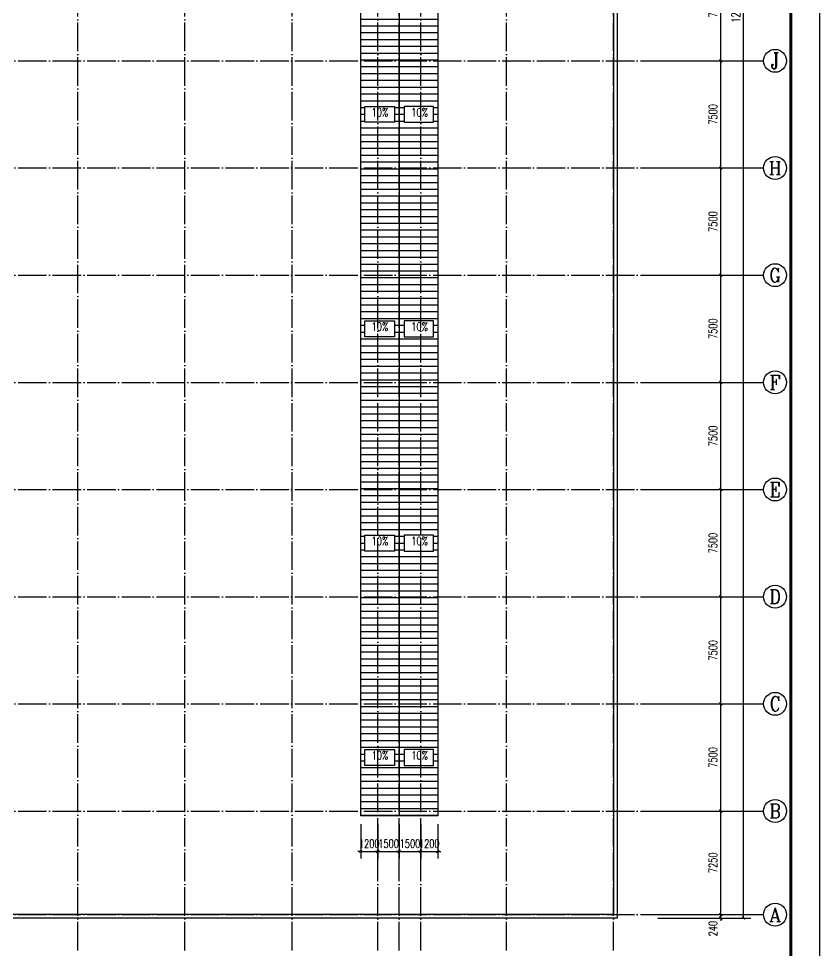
# Model space of a CAD drawing. Extents: x 14095202 to 14511487, y -1430609 to -90420.
# Drawn here: x 14450447 to 14506487, y -983320 to -918118 of the extents above; entities that cross this region are included whole.
import ezdxf
from ezdxf.enums import TextEntityAlignment as Align

# ---------------------------------------------------------------- set-up
doc = ezdxf.new("R2010")
doc.units = 0
doc.header["$LTSCALE"] = 1000
doc.header["$MEASUREMENT"] = 0
doc.linetypes.add('DOTE', pattern=[2.42, 2, -0.2, 0.02, -0.2])
for name, color, linetype in [('AXIS', 3, 'Continuous'), ('AXIS_TEXT', 7, 'Continuous'), ('DOTE', 1, 'DOTE'), ('PUB_DIM', 3, 'Continuous'), ('PUB_TEXT', 7, 'Continuous'), ('TK', 4, 'Continuous'), ('填充', 251, 'Continuous')]:
    doc.layers.add(name, color=color, linetype=linetype)
doc.styles.add('_TCH_AXIS', font='COMPLEX', dxfattribs={"bigfont": 'GBCBIG'})
doc.styles.add('_TCH_DIM', font='SIMPLEX', dxfattribs={"bigfont": 'GBCBIG'})
doc.styles.add('_TCH_DIM_T3', font='SIMPLEX', dxfattribs={"width": 0.705882, "bigfont": 'GBCBIG'})
doc.styles.add('COMPLEX', font='COMPLEX')
doc.dimstyles.new('_TCH_ARCH&&200', dxfattribs={"dimtxt": 595, "dimasz": 200, "dimexe": 500, "dimexo": 600, "dimgap": 252.5, "dimtad": 1, "dimdec": 0, "dimzin": 0, "dimdsep": 46, "dimtxsty": '_TCH_DIM_T3', "dimblk": 'ARCHTICK', "dimcen": 0.09, "dimclrt": 7, "dimazin": 2, "dimtfac": 1, "dimtdec": 0, "dimtix": 1, "dimtmove": 2, "dimatfit": 3, "dimfxl": 0, "dimtolj": 1, "dimtzin": 0, "dimarcsym": 0})

# ---------------------------------------------------------------- blocks, each defined once
blk = doc.blocks.new('GeYuanFrame_66427483', base_point=(20.09, 4.53))
at = {"layer": 'TK'}
blk.add_lwpolyline([(20.09, 4.53), (20.09, 598.53), (1071.09, 598.53), (1071.09, 4.53)], close=True, dxfattribs=at)
at = {"layer": 'TK', "const_width": 1}
blk.add_lwpolyline([(45.09, 588.53), (1061.09, 588.53), (1061.09, 14.53), (45.09, 14.53)], close=True, dxfattribs=at)
blk = doc.blocks.new('_AXISO')
blk.add_circle((0, 0), 0.5)
at = {"layer": 'AXIS_TEXT', "style": 'COMPLEX', "width": 1.041667}
blk.add_attdef('A', text='', height=0.56, dxfattribs=at).set_placement((-0.25, -0.28), (0.25, -0.28), align=Align.FIT)
blk = doc.blocks.new('_ArchTick')
at = {"color": 0, "linetype": 'ByBlock', "const_width": 0.4}
blk.add_lwpolyline([(-0.5, -0.5), (0.5, 0.5)], dxfattribs=at)
blk = doc.blocks.new('*D759')
at = {"layer": 'AXIS', "color": 0, "lineweight": -2}
for p, q in [((14495187, -853580), (14501687, -853580)), ((14501187, -981060), (14501187, -853580)), ((14495187, -981060), (14501687, -981060))]:
    blk.add_line(p, q, dxfattribs=at)
at = {"layer": 'Defpoints', "color": 0}
for p in [(14494587, -853580), (14501187, -853580), (14494587, -981060)]:
    blk.add_point(p, dxfattribs=at)
at = {"layer": 'AXIS', "color": 0, "lineweight": -2, "xscale": 200, "yscale": 200, "zscale": 200}
for p, rotation in [((14501187, -853580), 90), ((14501187, -981060), 270)]:
    blk.add_blockref('_ArchTick', p, dxfattribs=dict(at, rotation=rotation))
at = {"layer": 'AXIS', "color": 7, "insert": (14500637, -917320), "char_height": 595, "attachment_point": 5, "rotation": 90, "style": '_TCH_DIM_T3'}
blk.add_mtext('\\A1;127480', dxfattribs=at)
blk = doc.blocks.new('*D760')
at = {"layer": 'AXIS', "color": 0, "lineweight": -2}
for p, q in [((14499587, -980820), (14499587, -980620)), ((14495187, -980820), (14500087, -980820)), ((14495187, -981060), (14500087, -981060)), ((14499587, -981060), (14499587, -980820)), ((14499587, -981060), (14499587, -981260))]:
    blk.add_line(p, q, dxfattribs=at)
at = {"layer": 'Defpoints', "color": 0}
for p in [(14494587, -980820), (14494587, -981060), (14499587, -980820)]:
    blk.add_point(p, dxfattribs=at)
at = {"layer": 'AXIS', "color": 0, "lineweight": -2, "xscale": 200, "yscale": 200, "zscale": 200}
for p, rotation in [((14499587, -980820), 270), ((14499587, -981060), 90)]:
    blk.add_blockref('_ArchTick', p, dxfattribs=dict(at, rotation=rotation))
at = {"layer": 'AXIS', "color": 7, "insert": (14499037, -981800), "char_height": 595, "attachment_point": 5, "rotation": 90, "style": '_TCH_DIM_T3'}
blk.add_mtext('\\A1;240', dxfattribs=at)
blk = doc.blocks.new('*D761')
at = {"layer": 'AXIS', "color": 0, "lineweight": -2}
for p, q in [((14495187, -973570), (14500087, -973570)), ((14499587, -980820), (14499587, -973570)), ((14495187, -980820), (14500087, -980820))]:
    blk.add_line(p, q, dxfattribs=at)
at = {"layer": 'Defpoints', "color": 0}
for p in [(14494587, -973570), (14499587, -973570), (14494587, -980820)]:
    blk.add_point(p, dxfattribs=at)
at = {"layer": 'AXIS', "color": 0, "lineweight": -2, "xscale": 200, "yscale": 200, "zscale": 200}
for p, rotation in [((14499587, -973570), 90), ((14499587, -980820), 270)]:
    blk.add_blockref('_ArchTick', p, dxfattribs=dict(at, rotation=rotation))
at = {"layer": 'AXIS', "color": 7, "insert": (14499037, -977195), "char_height": 595, "attachment_point": 5, "rotation": 90, "style": '_TCH_DIM_T3'}
blk.add_mtext('\\A1;7250', dxfattribs=at)
blk = doc.blocks.new('*D762')
at = {"layer": 'AXIS', "color": 0, "lineweight": -2}
for p, q in [((14495187, -966070), (14500087, -966070)), ((14499587, -973570), (14499587, -966070)), ((14495187, -973570), (14500087, -973570))]:
    blk.add_line(p, q, dxfattribs=at)
at = {"layer": 'Defpoints', "color": 0}
for p in [(14494587, -966070), (14499587, -966070), (14494587, -973570)]:
    blk.add_point(p, dxfattribs=at)
at = {"layer": 'AXIS', "color": 0, "lineweight": -2, "xscale": 200, "yscale": 200, "zscale": 200}
for p, rotation in [((14499587, -966070), 90), ((14499587, -973570), 270)]:
    blk.add_blockref('_ArchTick', p, dxfattribs=dict(at, rotation=rotation))
at = {"layer": 'AXIS', "color": 7, "insert": (14499037, -969820), "char_height": 595, "attachment_point": 5, "rotation": 90, "style": '_TCH_DIM_T3'}
blk.add_mtext('\\A1;7500', dxfattribs=at)
blk = doc.blocks.new('*D763')
at = {"layer": 'AXIS', "color": 0, "lineweight": -2}
for p, q in [((14495187, -958570), (14500087, -958570)), ((14499587, -966070), (14499587, -958570)), ((14495187, -966070), (14500087, -966070))]:
    blk.add_line(p, q, dxfattribs=at)
at = {"layer": 'Defpoints', "color": 0}
for p in [(14494587, -958570), (14499587, -958570), (14494587, -966070)]:
    blk.add_point(p, dxfattribs=at)
at = {"layer": 'AXIS', "color": 0, "lineweight": -2, "xscale": 200, "yscale": 200, "zscale": 200}
for p, rotation in [((14499587, -958570), 90), ((14499587, -966070), 270)]:
    blk.add_blockref('_ArchTick', p, dxfattribs=dict(at, rotation=rotation))
at = {"layer": 'AXIS', "color": 7, "insert": (14499037, -962320), "char_height": 595, "attachment_point": 5, "rotation": 90, "style": '_TCH_DIM_T3'}
blk.add_mtext('\\A1;7500', dxfattribs=at)
blk = doc.blocks.new('*D764')
at = {"layer": 'AXIS', "color": 0, "lineweight": -2}
for p, q in [((14495187, -951070), (14500087, -951070)), ((14499587, -958570), (14499587, -951070)), ((14495187, -958570), (14500087, -958570))]:
    blk.add_line(p, q, dxfattribs=at)
at = {"layer": 'Defpoints', "color": 0}
for p in [(14494587, -951070), (14499587, -951070), (14494587, -958570)]:
    blk.add_point(p, dxfattribs=at)
at = {"layer": 'AXIS', "color": 0, "lineweight": -2, "xscale": 200, "yscale": 200, "zscale": 200}
for p, rotation in [((14499587, -951070), 90), ((14499587, -958570), 270)]:
    blk.add_blockref('_ArchTick', p, dxfattribs=dict(at, rotation=rotation))
at = {"layer": 'AXIS', "color": 7, "insert": (14499037, -954820), "char_height": 595, "attachment_point": 5, "rotation": 90, "style": '_TCH_DIM_T3'}
blk.add_mtext('\\A1;7500', dxfattribs=at)
blk = doc.blocks.new('*D765')
at = {"layer": 'AXIS', "color": 0, "lineweight": -2}
for p, q in [((14495187, -943570), (14500087, -943570)), ((14499587, -951070), (14499587, -943570)), ((14495187, -951070), (14500087, -951070))]:
    blk.add_line(p, q, dxfattribs=at)
at = {"layer": 'Defpoints', "color": 0}
for p in [(14494587, -943570), (14499587, -943570), (14494587, -951070)]:
    blk.add_point(p, dxfattribs=at)
at = {"layer": 'AXIS', "color": 0, "lineweight": -2, "xscale": 200, "yscale": 200, "zscale": 200}
for p, rotation in [((14499587, -943570), 90), ((14499587, -951070), 270)]:
    blk.add_blockref('_ArchTick', p, dxfattribs=dict(at, rotation=rotation))
at = {"layer": 'AXIS', "color": 7, "insert": (14499037, -947320), "char_height": 595, "attachment_point": 5, "rotation": 90, "style": '_TCH_DIM_T3'}
blk.add_mtext('\\A1;7500', dxfattribs=at)
blk = doc.blocks.new('*D766')
at = {"layer": 'AXIS', "color": 0, "lineweight": -2}
for p, q in [((14495187, -936070), (14500087, -936070)), ((14499587, -943570), (14499587, -936070)), ((14495187, -943570), (14500087, -943570))]:
    blk.add_line(p, q, dxfattribs=at)
at = {"layer": 'Defpoints', "color": 0}
for p in [(14494587, -936070), (14499587, -936070), (14494587, -943570)]:
    blk.add_point(p, dxfattribs=at)
at = {"layer": 'AXIS', "color": 0, "lineweight": -2, "xscale": 200, "yscale": 200, "zscale": 200}
for p, rotation in [((14499587, -936070), 90), ((14499587, -943570), 270)]:
    blk.add_blockref('_ArchTick', p, dxfattribs=dict(at, rotation=rotation))
at = {"layer": 'AXIS', "color": 7, "insert": (14499037, -939820), "char_height": 595, "attachment_point": 5, "rotation": 90, "style": '_TCH_DIM_T3'}
blk.add_mtext('\\A1;7500', dxfattribs=at)
blk = doc.blocks.new('*D767')
at = {"layer": 'AXIS', "color": 0, "lineweight": -2}
for p, q in [((14495187, -928570), (14500087, -928570)), ((14499587, -936070), (14499587, -928570)), ((14495187, -936070), (14500087, -936070))]:
    blk.add_line(p, q, dxfattribs=at)
at = {"layer": 'Defpoints', "color": 0}
for p in [(14494587, -928570), (14499587, -928570), (14494587, -936070)]:
    blk.add_point(p, dxfattribs=at)
at = {"layer": 'AXIS', "color": 0, "lineweight": -2, "xscale": 200, "yscale": 200, "zscale": 200}
for p, rotation in [((14499587, -928570), 90), ((14499587, -936070), 270)]:
    blk.add_blockref('_ArchTick', p, dxfattribs=dict(at, rotation=rotation))
at = {"layer": 'AXIS', "color": 7, "insert": (14499037, -932320), "char_height": 595, "attachment_point": 5, "rotation": 90, "style": '_TCH_DIM_T3'}
blk.add_mtext('\\A1;7500', dxfattribs=at)
blk = doc.blocks.new('*D768')
at = {"layer": 'AXIS', "color": 0, "lineweight": -2}
for p, q in [((14495187, -921070), (14500087, -921070)), ((14499587, -928570), (14499587, -921070)), ((14495187, -928570), (14500087, -928570))]:
    blk.add_line(p, q, dxfattribs=at)
at = {"layer": 'Defpoints', "color": 0}
for p in [(14494587, -921070), (14499587, -921070), (14494587, -928570)]:
    blk.add_point(p, dxfattribs=at)
at = {"layer": 'AXIS', "color": 0, "lineweight": -2, "xscale": 200, "yscale": 200, "zscale": 200}
for p, rotation in [((14499587, -921070), 90), ((14499587, -928570), 270)]:
    blk.add_blockref('_ArchTick', p, dxfattribs=dict(at, rotation=rotation))
at = {"layer": 'AXIS', "color": 7, "insert": (14499037, -924820), "char_height": 595, "attachment_point": 5, "rotation": 90, "style": '_TCH_DIM_T3'}
blk.add_mtext('\\A1;7500', dxfattribs=at)
blk = doc.blocks.new('*D769')
at = {"layer": 'AXIS', "color": 0, "lineweight": -2}
for p, q in [((14495187, -913570), (14500087, -913570)), ((14499587, -921070), (14499587, -913570)), ((14495187, -921070), (14500087, -921070))]:
    blk.add_line(p, q, dxfattribs=at)
at = {"layer": 'Defpoints', "color": 0}
for p in [(14494587, -913570), (14499587, -913570), (14494587, -921070)]:
    blk.add_point(p, dxfattribs=at)
at = {"layer": 'AXIS', "color": 0, "lineweight": -2, "xscale": 200, "yscale": 200, "zscale": 200}
for p, rotation in [((14499587, -913570), 90), ((14499587, -921070), 270)]:
    blk.add_blockref('_ArchTick', p, dxfattribs=dict(at, rotation=rotation))
at = {"layer": 'AXIS', "color": 7, "insert": (14499037, -917320), "char_height": 595, "attachment_point": 5, "rotation": 90, "style": '_TCH_DIM_T3'}
blk.add_mtext('\\A1;7500', dxfattribs=at)
blk = doc.blocks.new('*D816')
at = {"layer": 'AXIS', "color": 0, "lineweight": -2}
for p, q in [((14474387, -974500), (14474387, -976900)), ((14475587, -974500), (14475587, -976900)), ((14474387, -976400), (14474187, -976400)), ((14474387, -976400), (14475587, -976400)), ((14475587, -976400), (14475787, -976400))]:
    blk.add_line(p, q, dxfattribs=at)
at = {"layer": 'Defpoints', "color": 0}
for p in [(14474387, -973900), (14475587, -973900), (14475587, -976400)]:
    blk.add_point(p, dxfattribs=at)
at = {"layer": 'AXIS', "color": 0, "lineweight": -2, "xscale": 200, "yscale": 200, "zscale": 200}
blk.add_blockref('_ArchTick', (14474387, -976400), dxfattribs=at)
at = {"layer": 'AXIS', "color": 0, "lineweight": -2, "xscale": 200, "yscale": 200, "zscale": 200, "rotation": 180}
blk.add_blockref('_ArchTick', (14475587, -976400), dxfattribs=at)
at = {"layer": 'AXIS', "color": 7, "insert": (14474987, -975850), "char_height": 595, "attachment_point": 5, "style": '_TCH_DIM_T3'}
blk.add_mtext('\\A1;1200', dxfattribs=at)
blk = doc.blocks.new('*D817')
at = {"layer": 'AXIS', "color": 0, "lineweight": -2}
for p, q in [((14475587, -974500), (14475587, -976900)), ((14477087, -974500), (14477087, -976900)), ((14475587, -976400), (14475387, -976400)), ((14475587, -976400), (14477087, -976400)), ((14477087, -976400), (14477287, -976400))]:
    blk.add_line(p, q, dxfattribs=at)
at = {"layer": 'Defpoints', "color": 0}
for p in [(14475587, -973900), (14477087, -973900), (14477087, -976400)]:
    blk.add_point(p, dxfattribs=at)
at = {"layer": 'AXIS', "color": 0, "lineweight": -2, "xscale": 200, "yscale": 200, "zscale": 200}
blk.add_blockref('_ArchTick', (14475587, -976400), dxfattribs=at)
at = {"layer": 'AXIS', "color": 0, "lineweight": -2, "xscale": 200, "yscale": 200, "zscale": 200, "rotation": 180}
blk.add_blockref('_ArchTick', (14477087, -976400), dxfattribs=at)
at = {"layer": 'AXIS', "color": 7, "insert": (14476337, -975850), "char_height": 595, "attachment_point": 5, "style": '_TCH_DIM_T3'}
blk.add_mtext('\\A1;1500', dxfattribs=at)
blk = doc.blocks.new('*D818')
at = {"layer": 'AXIS', "color": 0, "lineweight": -2}
for p, q in [((14477087, -974500), (14477087, -976900)), ((14478587, -974500), (14478587, -976900)), ((14477087, -976400), (14476887, -976400)), ((14477087, -976400), (14478587, -976400)), ((14478587, -976400), (14478787, -976400))]:
    blk.add_line(p, q, dxfattribs=at)
at = {"layer": 'Defpoints', "color": 0}
for p in [(14477087, -973900), (14478587, -973900), (14478587, -976400)]:
    blk.add_point(p, dxfattribs=at)
at = {"layer": 'AXIS', "color": 0, "lineweight": -2, "xscale": 200, "yscale": 200, "zscale": 200}
blk.add_blockref('_ArchTick', (14477087, -976400), dxfattribs=at)
at = {"layer": 'AXIS', "color": 0, "lineweight": -2, "xscale": 200, "yscale": 200, "zscale": 200, "rotation": 180}
blk.add_blockref('_ArchTick', (14478587, -976400), dxfattribs=at)
at = {"layer": 'AXIS', "color": 7, "insert": (14477837, -975850), "char_height": 595, "attachment_point": 5, "style": '_TCH_DIM_T3'}
blk.add_mtext('\\A1;1500', dxfattribs=at)
blk = doc.blocks.new('*D819')
at = {"layer": 'AXIS', "color": 0, "lineweight": -2}
for p, q in [((14478587, -974500), (14478587, -976900)), ((14479787, -974500), (14479787, -976900)), ((14478587, -976400), (14478387, -976400)), ((14478587, -976400), (14479787, -976400)), ((14479787, -976400), (14479987, -976400))]:
    blk.add_line(p, q, dxfattribs=at)
at = {"layer": 'Defpoints', "color": 0}
for p in [(14478587, -973900), (14479787, -973900), (14479787, -976400)]:
    blk.add_point(p, dxfattribs=at)
at = {"layer": 'AXIS', "color": 0, "lineweight": -2, "xscale": 200, "yscale": 200, "zscale": 200}
blk.add_blockref('_ArchTick', (14478587, -976400), dxfattribs=at)
at = {"layer": 'AXIS', "color": 0, "lineweight": -2, "xscale": 200, "yscale": 200, "zscale": 200, "rotation": 180}
blk.add_blockref('_ArchTick', (14479787, -976400), dxfattribs=at)
at = {"layer": 'AXIS', "color": 7, "insert": (14479187, -975850), "char_height": 595, "attachment_point": 5, "style": '_TCH_DIM_T3'}
blk.add_mtext('\\A1;1200', dxfattribs=at)

msp = doc.modelspace()

# ---------------------------------------------------------------- hatches: boundary and pattern name
at = {"layer": '填充', "ltscale": 0.5}
h = msp.add_hatch(dxfattribs=at)
h.set_pattern_fill('ANSI31', color=256, scale=300, angle=315, style=0)
h.set_pattern_definition([(0, (-260629.66, -215200), (1e-13, 476.25), [])])
h.paths.add_polyline_path([(14479786.9, -860740.3), (14477086.9, -860740.3), (14477086.9, -973900.3), (14479786.9, -973900.3)])
h.paths.add_polyline_path([(14479488.1, -954266.4), (14479488.1, -955374.3), (14477431.1, -955374.3), (14477431.1, -954266.4)], flags=16)
h.paths.add_polyline_path([(14477431.1, -940374.3), (14477431.1, -939266.4), (14479488.1, -939266.4), (14479488.1, -940374.3)], flags=16)
h.paths.add_polyline_path([(14479488.1, -969266.4), (14479488.1, -970374.3), (14477431.1, -970374.3), (14477431.1, -969266.4)], flags=16)
h.paths.add_polyline_path([(14477431.1, -925374.3), (14477431.1, -924266.4), (14479488.1, -924266.4), (14479488.1, -925374.3)], flags=16)
h.paths.add_polyline_path([(14477431.1, -910374.3), (14477431.1, -909266.4), (14479488.1, -909266.4), (14479488.1, -910374.3)], flags=16)
h.paths.add_polyline_path([(14477431.1, -895374.3), (14477431.1, -894266.4), (14479488.1, -894266.4), (14479488.1, -895374.3)], flags=16)
h.paths.add_polyline_path([(14477431.1, -880374.3), (14477431.1, -879266.4), (14479488.1, -879266.4), (14479488.1, -880374.3)], flags=16)
h.paths.add_polyline_path([(14477431.1, -865374.3), (14477431.1, -864266.4), (14479488.1, -864266.4), (14479488.1, -865374.3)], flags=16)
h.paths.add_polyline_path([(14477086.9, -860740.3), (14474386.9, -860740.3), (14474386.9, -973900.3), (14477086.9, -973900.3)])
h.paths.add_polyline_path([(14476742.6, -954266.4), (14476742.6, -955374.3), (14474685.6, -955374.3), (14474685.6, -954266.4)], flags=16)
h.paths.add_polyline_path([(14474685.6, -940374.3), (14474685.6, -939266.4), (14476742.6, -939266.4), (14476742.6, -940374.3)], flags=16)
h.paths.add_polyline_path([(14476742.6, -969266.4), (14476742.6, -970374.3), (14474685.6, -970374.3), (14474685.6, -969266.4)], flags=16)
h.paths.add_polyline_path([(14474685.6, -925374.3), (14474685.6, -924266.4), (14476742.6, -924266.4), (14476742.6, -925374.3)], flags=16)
h.paths.add_polyline_path([(14474685.6, -910374.3), (14474685.6, -909266.4), (14476742.6, -909266.4), (14476742.6, -910374.3)], flags=16)
h.paths.add_polyline_path([(14474685.6, -895374.3), (14474685.6, -894266.4), (14476742.6, -894266.4), (14476742.6, -895374.3)], flags=16)
h.paths.add_polyline_path([(14474685.6, -880374.3), (14474685.6, -879266.4), (14476742.6, -879266.4), (14476742.6, -880374.3)], flags=16)
h.paths.add_polyline_path([(14474685.6, -865374.3), (14474685.6, -864266.4), (14476742.6, -864266.4), (14476742.6, -865374.3)], flags=16)
h.paths.add_polyline_path([(14477786, -970121.9), (14479163.5, -970121.9), (14479163.5, -969229.4), (14477786, -969229.4)], flags=24)
h.paths.add_polyline_path([(14477786, -955121.9), (14479163.5, -955121.9), (14479163.5, -954229.4), (14477786, -954229.4)], flags=24)
h.paths.add_polyline_path([(14477786, -940121.9), (14479163.5, -940121.9), (14479163.5, -939229.4), (14477786, -939229.4)], flags=24)
h.paths.add_polyline_path([(14477786, -925121.9), (14479163.5, -925121.9), (14479163.5, -924229.4), (14477786, -924229.4)], flags=24)
h.paths.add_polyline_path([(14477786, -910121.9), (14479163.5, -910121.9), (14479163.5, -909229.4), (14477786, -909229.4)], flags=24)
h.paths.add_polyline_path([(14477786, -895121.9), (14479163.5, -895121.9), (14479163.5, -894229.4), (14477786, -894229.4)], flags=24)
h.paths.add_polyline_path([(14477786, -880121.9), (14479163.5, -880121.9), (14479163.5, -879229.4), (14477786, -879229.4)], flags=24)
h.paths.add_polyline_path([(14477786, -865121.9), (14479163.5, -865121.9), (14479163.5, -864229.4), (14477786, -864229.4)], flags=24)
h.paths.add_polyline_path([(14475010.2, -970121.9), (14476387.7, -970121.9), (14476387.7, -969229.4), (14475010.2, -969229.4)], flags=24)
h.paths.add_polyline_path([(14475010.2, -955121.9), (14476387.7, -955121.9), (14476387.7, -954229.4), (14475010.2, -954229.4)], flags=24)
h.paths.add_polyline_path([(14475010.2, -940121.9), (14476387.7, -940121.9), (14476387.7, -939229.4), (14475010.2, -939229.4)], flags=24)
h.paths.add_polyline_path([(14475010.2, -925121.9), (14476387.7, -925121.9), (14476387.7, -924229.4), (14475010.2, -924229.4)], flags=24)
h.paths.add_polyline_path([(14475010.2, -910121.9), (14476387.7, -910121.9), (14476387.7, -909229.4), (14475010.2, -909229.4)], flags=24)
h.paths.add_polyline_path([(14475010.2, -895121.9), (14476387.7, -895121.9), (14476387.7, -894229.4), (14475010.2, -894229.4)], flags=24)
h.paths.add_polyline_path([(14475010.2, -880121.9), (14476387.7, -880121.9), (14476387.7, -879229.4), (14475010.2, -879229.4)], flags=24)
h.paths.add_polyline_path([(14475010.2, -865121.9), (14476387.7, -865121.9), (14476387.7, -864229.4), (14475010.2, -864229.4)], flags=24)

# ---------------------------------------------------------------- linework, layer by layer
for points in [[(14401846.9, -853580.3), (14492326.9, -853580.3), (14492326.9, -981060.3), (14401846.9, -981060.3)], [(14402086.9, -853820.3), (14492086.9, -853820.3), (14492086.9, -980820.3), (14402086.9, -980820.3)], [(14474685.6, -925374.3), (14474685.6, -924266.4), (14476742.6, -924266.4), (14476742.6, -925374.3)], [(14479488.1, -925374.3), (14479488.1, -924266.4), (14477431.1, -924266.4), (14477431.1, -925374.3)], [(14474685.6, -940374.3), (14474685.6, -939266.4), (14476742.6, -939266.4), (14476742.6, -940374.3)], [(14479488.1, -940374.3), (14479488.1, -939266.4), (14477431.1, -939266.4), (14477431.1, -940374.3)], [(14474685.6, -955374.3), (14474685.6, -954266.4), (14476742.6, -954266.4), (14476742.6, -955374.3)], [(14479488.1, -955374.3), (14479488.1, -954266.4), (14477431.1, -954266.4), (14477431.1, -955374.3)], [(14474685.6, -970374.3), (14474685.6, -969266.4), (14476742.6, -969266.4), (14476742.6, -970374.3)], [(14479488.1, -970374.3), (14479488.1, -969266.4), (14477431.1, -969266.4), (14477431.1, -970374.3)]]:
    msp.add_lwpolyline(points, close=True)
at = {"ltscale": 0.5}
msp.add_lwpolyline([(14474386.9, -860740.3), (14479786.9, -860740.3), (14479786.9, -973900.3), (14474386.9, -973900.3)], close=True, dxfattribs=at)
at = {"ltscale": 0.5, "const_width": 100}
msp.add_lwpolyline([(14477086.9, -973900.3), (14477086.9, -860740.3)], dxfattribs=at)
at = {"layer": 'AXIS'}
for p, q in [((14494586.9, -921070.3), (14502586.9, -921070.3)), ((14494586.9, -928570.3), (14502586.9, -928570.3)), ((14494586.9, -936070.3), (14502586.9, -936070.3)), ((14494586.9, -943570.3), (14502586.9, -943570.3)), ((14494586.9, -951070.3), (14502586.9, -951070.3)), ((14494586.9, -958570.3), (14502586.9, -958570.3)), ((14494586.9, -966070.3), (14502586.9, -966070.3)), ((14494586.9, -973570.3), (14502586.9, -973570.3)), ((14494586.9, -980820.3), (14502586.9, -980820.3))]:
    msp.add_line(p, q, dxfattribs=at)
at = {"layer": 'DOTE'}
for p, q in [((14454586.9, -983320.3), (14454586.9, -851320.3)), ((14462086.9, -983320.3), (14462086.9, -851320.3)), ((14469586.9, -983320.3), (14469586.9, -851320.3)), ((14475586.9, -983320.3), (14475586.9, -851320.3)), ((14477086.9, -983320.3), (14477086.9, -851320.3)), ((14478586.9, -983320.3), (14478586.9, -851320.3)), ((14484586.9, -983320.3), (14484586.9, -851320.3)), ((14492086.9, -983320.3), (14492086.9, -851320.3)), ((14399586.9, -921070.3), (14494586.9, -921070.3)), ((14399586.9, -928570.3), (14494586.9, -928570.3)), ((14399586.9, -936070.3), (14494586.9, -936070.3)), ((14399586.9, -943570.3), (14494586.9, -943570.3)), ((14399586.9, -951070.3), (14494586.9, -951070.3)), ((14399586.9, -958570.3), (14494586.9, -958570.3)), ((14399586.9, -966070.3), (14494586.9, -966070.3)), ((14399586.9, -973570.3), (14494586.9, -973570.3)), ((14399586.9, -980820.3), (14494586.9, -980820.3))]:
    msp.add_line(p, q, dxfattribs=at)
at = {"layer": 'PUB_DIM'}
for points in [[(14476436.4, -925183.1, 0, 0, 0), (14475561.4, -925183.1, 160, 0, 0), (14474961.4, -925183.1, 0, 0, 0)], [(14477737.3, -925183.1, 0, 0, 0), (14478612.3, -925183.1, 160, 0, 0), (14479212.3, -925183.1, 0, 0, 0)], [(14476436.4, -940183.1, 0, 0, 0), (14475561.4, -940183.1, 160, 0, 0), (14474961.4, -940183.1, 0, 0, 0)], [(14477737.3, -940183.1, 0, 0, 0), (14478612.3, -940183.1, 160, 0, 0), (14479212.3, -940183.1, 0, 0, 0)], [(14476436.4, -955183.1, 0, 0, 0), (14475561.4, -955183.1, 160, 0, 0), (14474961.4, -955183.1, 0, 0, 0)], [(14477737.3, -955183.1, 0, 0, 0), (14478612.3, -955183.1, 160, 0, 0), (14479212.3, -955183.1, 0, 0, 0)], [(14476436.4, -970183.1, 0, 0, 0), (14475561.4, -970183.1, 160, 0, 0), (14474961.4, -970183.1, 0, 0, 0)], [(14477737.3, -970183.1, 0, 0, 0), (14478612.3, -970183.1, 160, 0, 0), (14479212.3, -970183.1, 0, 0, 0)]]:
    msp.add_lwpolyline(points, format="xyseb", dxfattribs=at)

# ---------------------------------------------------------------- block references
at = {"xscale": 200, "yscale": 200, "zscale": 200, "rotation": 270}
msp.add_blockref('GeYuanFrame_66427483', (14387686.9, -817720.3), dxfattribs=at)
at = {"layer": 'AXIS'}
ref = msp.add_blockref('_AXISO', (14503386.9, -921070.3), dxfattribs=dict(at, xscale=1600, yscale=1600, zscale=1600))
ref.add_attrib('A', 'J', dxfattribs={"layer": 'AXIS_TEXT', "ltscale": 0.5, "height": 1133.9, "style": '_TCH_AXIS'}).set_placement((14503089.9, -921637.3), (14503683.8, -921637.3), align=Align.FIT)
ref = msp.add_blockref('_AXISO', (14503386.9, -928570.3), dxfattribs=dict(at, xscale=1600, yscale=1600, zscale=1600))
ref.add_attrib('A', 'H', dxfattribs={"layer": 'AXIS_TEXT', "ltscale": 0.5, "height": 926.9, "style": '_TCH_AXIS'}).set_placement((14502945.5, -929033.8), (14503828.2, -929033.8), align=Align.FIT)
ref = msp.add_blockref('_AXISO', (14503386.9, -936070.3), dxfattribs=dict(at, xscale=1600, yscale=1600, zscale=1600))
ref.add_attrib('A', 'G', dxfattribs={"layer": 'AXIS_TEXT', "ltscale": 0.5, "height": 971.8, "style": '_TCH_AXIS'}).set_placement((14502970.3, -936556.3), (14503803.4, -936556.3), align=Align.FIT)
ref = msp.add_blockref('_AXISO', (14503386.9, -943570.3), dxfattribs=dict(at, xscale=1600, yscale=1600, zscale=1600))
ref.add_attrib('A', 'F', dxfattribs={"layer": 'AXIS_TEXT', "ltscale": 0.5, "height": 1018.2, "style": '_TCH_AXIS'}).set_placement((14502999, -944079.4), (14503774.7, -944079.4), align=Align.FIT)
ref = msp.add_blockref('_AXISO', (14503386.9, -951070.3), dxfattribs=dict(at, xscale=1600, yscale=1600, zscale=1600))
ref.add_attrib('A', 'E', dxfattribs={"layer": 'AXIS_TEXT', "ltscale": 0.5, "height": 1018.2, "style": '_TCH_AXIS'}).set_placement((14502999, -951579.4), (14503774.7, -951579.4), align=Align.FIT)
ref = msp.add_blockref('_AXISO', (14503386.9, -958570.3), dxfattribs=dict(at, xscale=1600, yscale=1600, zscale=1600))
ref.add_attrib('A', 'D', dxfattribs={"layer": 'AXIS_TEXT', "ltscale": 0.5, "height": 994.9, "style": '_TCH_AXIS'}).set_placement((14502984.2, -959067.8), (14503789.5, -959067.8), align=Align.FIT)
ref = msp.add_blockref('_AXISO', (14503386.9, -966070.3), dxfattribs=dict(at, xscale=1600, yscale=1600, zscale=1600))
ref.add_attrib('A', 'C', dxfattribs={"layer": 'AXIS_TEXT', "ltscale": 0.5, "height": 1041.6, "style": '_TCH_AXIS'}).set_placement((14503014.9, -966591.1), (14503758.8, -966591.1), align=Align.FIT)
ref = msp.add_blockref('_AXISO', (14503386.9, -973570.3), dxfattribs=dict(at, xscale=1600, yscale=1600, zscale=1600))
ref.add_attrib('A', 'B', dxfattribs={"layer": 'AXIS_TEXT', "ltscale": 0.5, "height": 994.9, "style": '_TCH_AXIS'}).set_placement((14502984.2, -974067.8), (14503789.5, -974067.8), align=Align.FIT)
ref = msp.add_blockref('_AXISO', (14503386.9, -980820.3), dxfattribs=dict(at, xscale=1600, yscale=1600, zscale=1600))
ref.add_attrib('A', 'A', dxfattribs={"layer": 'AXIS_TEXT', "ltscale": 0.5, "height": 971.8, "style": '_TCH_AXIS'}).set_placement((14502970.3, -981306.3), (14503803.4, -981306.3), align=Align.FIT)

# ---------------------------------------------------------------- texts
at = {"layer": 'PUB_TEXT', "style": '_TCH_DIM', "width": 0.705882}
for p in [(14475158.9, -924973.1), (14477934.8, -924973.1), (14475158.9, -939973.1), (14477934.8, -939973.1), (14475158.9, -954973.1), (14477934.8, -954973.1), (14475158.9, -969973.1), (14477934.8, -969973.1)]:
    msp.add_text('10%', height=595, dxfattribs=at).set_placement(p)

# ---------------------------------------------------------------- dimensions: what is measured, and where the dimension line sits
at = {"layer": 'AXIS'}
for p1, p2, distance, text, picture, middle in [((14494586.9, -981060.3), (14494586.9, -853580.3), -6600, '127480', '*D759', (14500636.9, -917320.3)), ((14494586.9, -921070.3), (14494586.9, -913570.3), -5000, '7500', '*D769', (14499036.9, -917320.3)), ((14494586.9, -928570.3), (14494586.9, -921070.3), -5000, '7500', '*D768', (14499036.9, -924820.3)), ((14494586.9, -936070.3), (14494586.9, -928570.3), -5000, '7500', '*D767', (14499036.9, -932320.3)), ((14494586.9, -943570.3), (14494586.9, -936070.3), -5000, '7500', '*D766', (14499036.9, -939820.3)), ((14494586.9, -951070.3), (14494586.9, -943570.3), -5000, '7500', '*D765', (14499036.9, -947320.3)), ((14494586.9, -958570.3), (14494586.9, -951070.3), -5000, '7500', '*D764', (14499036.9, -954820.3)), ((14494586.9, -966070.3), (14494586.9, -958570.3), -5000, '7500', '*D763', (14499036.9, -962320.3)), ((14494586.9, -973570.3), (14494586.9, -966070.3), -5000, '7500', '*D762', (14499036.9, -969820.3)), ((14494586.9, -980820.3), (14494586.9, -973570.3), -5000, '7250', '*D761', (14499036.9, -977195.3)), ((14474386.9, -973900.3), (14475586.9, -973900.3), -2500, '1200', '*D816', (14474986.9, -975850.3)), ((14475586.9, -973900.3), (14477086.9, -973900.3), -2500, '1500', '*D817', (14476336.9, -975850.3)), ((14477086.9, -973900.3), (14478586.9, -973900.3), -2500, '1500', '*D818', (14477836.9, -975850.3)), ((14478586.9, -973900.3), (14479786.9, -973900.3), -2500, '1200', '*D819', (14479186.9, -975850.3))]:
    dim = msp.add_aligned_dim(p1=p1, p2=p2, distance=distance, text=text, dimstyle='_TCH_ARCH&&200', dxfattribs=at)
    dim.commit()
    dim.dimension.update_dxf_attribs({"geometry": picture, "text_midpoint": middle})
dim = msp.add_linear_dim(base=(14499586.9, -980820.3), p1=(14494586.9, -981060.3), p2=(14494586.9, -980820.3), angle=90, text='240', dimstyle='_TCH_ARCH&&200', dxfattribs=at)
dim.commit()
dim.dimension.update_dxf_attribs({"geometry": '*D760', "text_midpoint": (14499036.9, -981800.3), "dimtype": 161})

doc.saveas('drawing.dxf')
